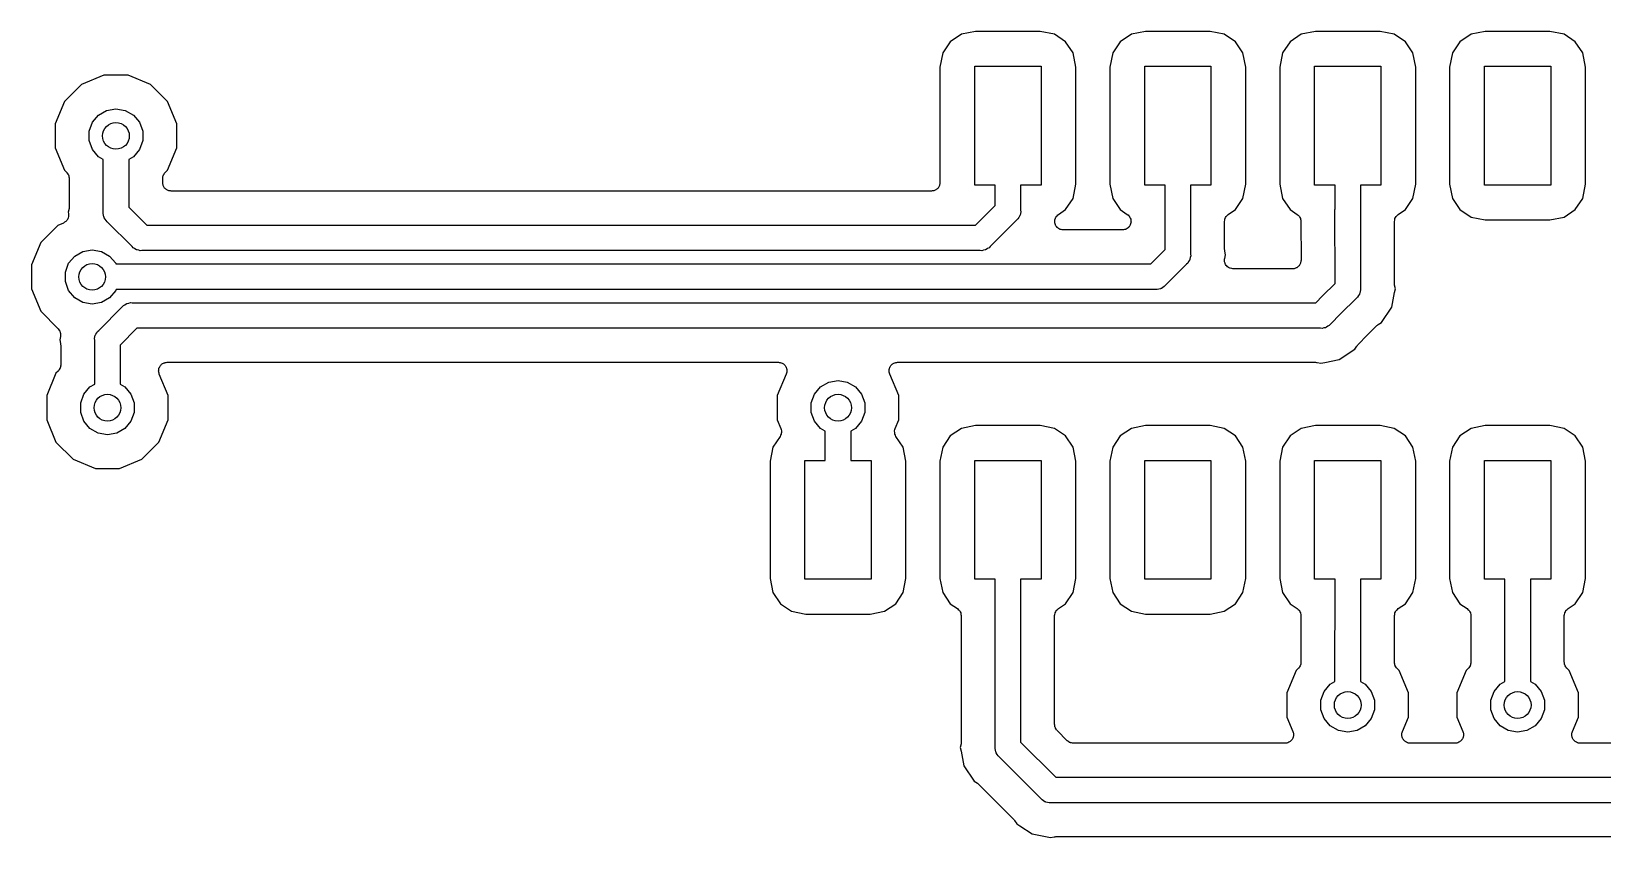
# Model space of a CAD drawing. Extents: x 40 to 163, y -163 to -37.
# Drawn here: x 92.08 to 115.57, y -100.41 to -88.35 of the extents above; entities that cross this region are included whole.
import ezdxf

# ---------------------------------------------------------------- set-up
doc = ezdxf.new("R2010")
doc.units = 0
doc.header["$MEASUREMENT"] = 0
doc.layers.add('BLACK', color=7, linetype='CONTINUOUS')

msp = doc.modelspace()

# ---------------------------------------------------------------- linework, layer by layer
at = {"layer": 'BLACK', "linetype": 'CONTINUOUS'}
for p, q in [((105.818, -88.5084), (105.706, -88.6764)), ((105.986, -88.3961), (105.818, -88.5084)), ((106.197, -88.3542), (105.986, -88.3961)), ((107.163, -88.3542), (106.197, -88.3542)), ((107.374, -88.3961), (107.163, -88.3542)), ((107.542, -88.5084), (107.374, -88.3961)), ((107.654, -88.6764), (107.542, -88.5084)), ((108.358, -88.5084), (108.246, -88.6764)), ((108.526, -88.3961), (108.358, -88.5084)), ((108.737, -88.3542), (108.526, -88.3961)), ((109.703, -88.3542), (108.737, -88.3542)), ((109.914, -88.3961), (109.703, -88.3542)), ((110.082, -88.5084), (109.914, -88.3961)), ((110.194, -88.6764), (110.082, -88.5084)), ((110.898, -88.5084), (110.786, -88.6764)), ((111.066, -88.3961), (110.898, -88.5084)), ((111.277, -88.3542), (111.066, -88.3961)), ((112.243, -88.3542), (111.277, -88.3542)), ((112.454, -88.3961), (112.243, -88.3542)), ((112.622, -88.5084), (112.454, -88.3961)), ((112.734, -88.6764), (112.622, -88.5084)), ((113.438, -88.5084), (113.326, -88.6764)), ((113.606, -88.3961), (113.438, -88.5084)), ((113.817, -88.3542), (113.606, -88.3961)), ((114.783, -88.3542), (113.817, -88.3542)), ((114.994, -88.3961), (114.783, -88.3542)), ((115.162, -88.5084), (114.994, -88.3961)), ((115.274, -88.6764), (115.162, -88.5084)), ((105.706, -88.6764), (105.664, -88.8871)), ((107.696, -88.8871), (107.654, -88.6764)), ((108.246, -88.6764), (108.204, -88.8871)), ((110.236, -88.8871), (110.194, -88.6764)), ((110.786, -88.6764), (110.744, -88.8871)), ((112.776, -88.8871), (112.734, -88.6764)), ((113.326, -88.6764), (113.284, -88.8871)), ((115.316, -88.8871), (115.274, -88.6764)), ((93.1644, -89.008), (92.8307, -89.1462)), ((93.5256, -89.008), (93.1644, -89.008)), ((93.8593, -89.1462), (93.5256, -89.008)), ((105.664, -88.8871), (105.664, -90.6145)), ((106.185, -90.6526), (106.185, -88.8746)), ((106.185, -88.8746), (107.175, -88.8746)), ((107.175, -88.8746), (107.175, -90.6526)), ((107.696, -90.6401), (107.696, -88.8871)), ((108.204, -88.8871), (108.204, -90.6401)), ((108.725, -90.6526), (108.725, -88.8746)), ((108.725, -88.8746), (109.715, -88.8746)), ((109.715, -88.8746), (109.715, -90.6526)), ((110.236, -90.6401), (110.236, -88.8871)), ((110.744, -88.8871), (110.744, -90.6401)), ((111.265, -90.6526), (111.265, -88.8746)), ((111.265, -88.8746), (112.255, -88.8746)), ((112.255, -88.8746), (112.255, -90.6526)), ((112.776, -90.6401), (112.776, -88.8871)), ((113.284, -88.8871), (113.284, -90.6401)), ((113.805, -90.6526), (113.805, -88.8746)), ((113.805, -88.8746), (114.795, -88.8746)), ((114.795, -88.8746), (114.795, -90.6526)), ((115.316, -90.6401), (115.316, -88.8871)), ((92.8307, -89.1462), (92.5752, -89.4017)), ((94.1148, -89.4017), (93.8593, -89.1462)), ((92.5752, -89.4017), (92.437, -89.7354)), ((94.253, -89.7354), (94.1148, -89.4017)), ((92.945, -89.8455), (92.9932, -89.7129)), ((92.9932, -89.7129), (93.0839, -89.6049)), ((93.0839, -89.6049), (93.2061, -89.5343)), ((93.2061, -89.5343), (93.345, -89.5098)), ((93.345, -89.5098), (93.4839, -89.5343)), ((93.4839, -89.5343), (93.6061, -89.6049)), ((93.6061, -89.6049), (93.6968, -89.7129)), ((93.6968, -89.7129), (93.745, -89.8455)), ((92.437, -89.7354), (92.437, -90.0966)), ((92.945, -89.9865), (92.945, -89.8455)), ((93.745, -89.8455), (93.745, -89.9865)), ((94.253, -90.0966), (94.253, -89.7354)), ((92.437, -90.0966), (92.5752, -90.4303)), ((92.9932, -90.1191), (92.945, -89.9865)), ((93.0839, -90.2271), (92.9932, -90.1191)), ((93.6968, -90.1191), (93.6061, -90.2271)), ((93.745, -89.9865), (93.6968, -90.1191)), ((94.1148, -90.4303), (94.253, -90.0966)), ((92.5752, -90.4303), (92.6093, -90.4644)), ((93.1545, -90.2679), (93.0839, -90.2271)), ((93.1545, -91.0507), (93.1545, -90.2679)), ((93.6061, -90.2271), (93.5355, -90.2679)), ((93.5355, -90.2679), (93.5355, -90.9801)), ((94.0807, -90.4644), (94.1148, -90.4303)), ((92.6093, -90.4644), (92.6125, -90.469)), ((92.6125, -90.469), (92.6168, -90.4726)), ((92.6168, -90.4726), (92.6251, -90.4869)), ((92.6251, -90.4869), (92.6346, -90.5005)), ((92.6346, -90.5005), (92.636, -90.5059)), ((92.636, -90.5059), (92.6388, -90.5108)), ((92.6388, -90.5108), (92.6417, -90.5271)), ((92.6417, -90.5271), (92.646, -90.5431)), ((92.646, -90.5431), (92.6455, -90.5487)), ((92.6455, -90.5487), (92.6465, -90.5542)), ((92.6465, -90.5542), (92.6465, -90.9777)), ((94.0435, -90.5542), (94.0445, -90.5487)), ((94.0435, -90.6145), (94.0435, -90.5542)), ((94.0454, -90.6254), (94.0435, -90.6145)), ((94.044, -90.5431), (94.0483, -90.5271)), ((94.0445, -90.5487), (94.044, -90.5431)), ((94.0454, -90.6366), (94.0454, -90.6254)), ((94.0492, -90.647), (94.0454, -90.6366)), ((94.0483, -90.5271), (94.0512, -90.5108)), ((94.0512, -90.6579), (94.0492, -90.647)), ((94.0512, -90.5108), (94.054, -90.5059)), ((94.0567, -90.6676), (94.0512, -90.6579)), ((94.054, -90.5059), (94.0554, -90.5005)), ((94.0554, -90.5005), (94.0649, -90.4869)), ((94.0649, -90.4869), (94.0732, -90.4726)), ((94.0732, -90.4726), (94.0775, -90.469)), ((94.0775, -90.469), (94.0807, -90.4644)), ((105.657, -90.6579), (105.651, -90.6676)), ((105.659, -90.647), (105.657, -90.6579)), ((105.662, -90.6366), (105.659, -90.647)), ((105.664, -90.6145), (105.662, -90.6254)), ((105.662, -90.6254), (105.662, -90.6366)), ((106.49, -90.6526), (106.185, -90.6526)), ((106.49, -90.9547), (106.49, -90.6526)), ((107.175, -90.6526), (106.87, -90.6526)), ((106.87, -90.6526), (106.87, -91.0253)), ((107.654, -90.8508), (107.696, -90.6401)), ((108.204, -90.6401), (108.246, -90.8508)), ((109.03, -90.6526), (108.725, -90.6526)), ((109.03, -91.0169), (109.03, -90.6526)), ((109.715, -90.6526), (109.41, -90.6526)), ((109.41, -90.6526), (109.41, -91.6857)), ((110.194, -90.8508), (110.236, -90.6401)), ((110.744, -90.6401), (110.786, -90.8508)), ((111.57, -90.6526), (111.265, -90.6526)), ((111.57, -91.0169), (111.57, -90.6526)), ((112.255, -90.6526), (111.95, -90.6526)), ((111.95, -90.6526), (111.95, -92.1937)), ((112.734, -90.8508), (112.776, -90.6401)), ((113.284, -90.6401), (113.326, -90.8508)), ((114.795, -90.6526), (113.805, -90.6526)), ((115.274, -90.8508), (115.316, -90.6401)), ((94.0605, -90.678), (94.0567, -90.6676)), ((94.0677, -90.6865), (94.0605, -90.678)), ((94.0732, -90.6961), (94.0677, -90.6865)), ((94.0817, -90.7033), (94.0732, -90.6961)), ((94.0889, -90.7118), (94.0817, -90.7033)), ((94.0985, -90.7173), (94.0889, -90.7118)), ((94.107, -90.7245), (94.0985, -90.7173)), ((94.1174, -90.7283), (94.107, -90.7245)), ((94.1271, -90.7338), (94.1174, -90.7283)), ((94.138, -90.7358), (94.1271, -90.7338)), ((94.1484, -90.7396), (94.138, -90.7358)), ((94.1596, -90.7396), (94.1484, -90.7396)), ((94.1705, -90.7415), (94.1596, -90.7396)), ((105.537, -90.7415), (94.1705, -90.7415)), ((105.548, -90.7396), (105.537, -90.7415)), ((105.559, -90.7396), (105.548, -90.7396)), ((105.57, -90.7358), (105.559, -90.7396)), ((105.581, -90.7338), (105.57, -90.7358)), ((105.59, -90.7283), (105.581, -90.7338)), ((105.601, -90.7245), (105.59, -90.7283)), ((105.609, -90.7173), (105.601, -90.7245)), ((105.619, -90.7118), (105.609, -90.7173)), ((105.626, -90.7033), (105.619, -90.7118)), ((105.635, -90.6961), (105.626, -90.7033)), ((105.64, -90.6865), (105.635, -90.6961)), ((105.647, -90.678), (105.64, -90.6865)), ((105.651, -90.6676), (105.647, -90.678)), ((107.542, -91.0188), (107.654, -90.8508)), ((108.246, -90.8508), (108.358, -91.0188)), ((110.082, -91.0188), (110.194, -90.8508)), ((110.786, -90.8508), (110.898, -91.0188)), ((112.622, -91.0188), (112.734, -90.8508)), ((113.326, -90.8508), (113.438, -91.0188)), ((115.162, -91.0188), (115.274, -90.8508)), ((92.6374, -91.1211), (92.6307, -91.1406)), ((92.6441, -91.0025), (92.6328, -91.059)), ((92.6328, -91.059), (92.6364, -91.077)), ((92.6364, -91.077), (92.6368, -91.0976)), ((92.6368, -91.0976), (92.6377, -91.1183)), ((92.6377, -91.1183), (92.6373, -91.1197)), ((92.6373, -91.1197), (92.6374, -91.1211)), ((92.6443, -90.99), (92.6441, -91.0025)), ((92.6465, -90.9777), (92.6443, -90.99)), ((93.1523, -91.0759), (93.1545, -91.0507)), ((93.1588, -91.1003), (93.1523, -91.0759)), ((93.1632, -91.1252), (93.1588, -91.1003)), ((93.1675, -91.1325), (93.1632, -91.1252)), ((93.1697, -91.1407), (93.1675, -91.1325)), ((93.5355, -90.9801), (93.8049, -91.2495)), ((106.195, -91.2495), (106.49, -90.9547)), ((106.855, -91.1154), (106.841, -91.1361)), ((106.858, -91.1071), (106.855, -91.1154)), ((106.862, -91.0998), (106.858, -91.1071)), ((106.866, -91.0749), (106.862, -91.0998)), ((106.873, -91.0505), (106.866, -91.0749)), ((106.87, -91.0253), (106.873, -91.0505)), ((107.391, -91.1463), (107.396, -91.132)), ((107.396, -91.132), (107.4, -91.1267)), ((107.4, -91.1267), (107.403, -91.1204)), ((107.403, -91.1204), (107.414, -91.1099)), ((107.414, -91.1099), (107.424, -91.0982)), ((107.424, -91.0982), (107.43, -91.0947)), ((107.43, -91.0947), (107.435, -91.0899)), ((107.435, -91.0899), (107.542, -91.0188)), ((108.358, -91.0188), (108.465, -91.0899)), ((108.465, -91.0899), (108.47, -91.0947)), ((108.47, -91.0947), (108.476, -91.0982)), ((108.476, -91.0982), (108.486, -91.1099)), ((108.486, -91.1099), (108.497, -91.1204)), ((108.497, -91.1204), (108.5, -91.1267)), ((108.5, -91.1267), (108.504, -91.132)), ((108.504, -91.132), (108.509, -91.1463)), ((109.03, -91.6151), (109.029, -91.0169)), ((109.029, -91.0169), (109.03, -91.0169)), ((109.935, -91.1367), (109.943, -91.1206)), ((109.943, -91.1206), (109.946, -91.1177)), ((109.946, -91.1177), (109.948, -91.114)), ((109.948, -91.114), (109.962, -91.1025)), ((109.962, -91.1025), (109.975, -91.0901)), ((109.975, -91.0901), (110.082, -91.0188)), ((110.898, -91.0188), (111.005, -91.0901)), ((111.005, -91.0901), (111.018, -91.1025)), ((111.018, -91.1025), (111.032, -91.114)), ((111.032, -91.114), (111.034, -91.1177)), ((111.034, -91.1177), (111.037, -91.1206)), ((111.037, -91.1206), (111.045, -91.1367)), ((111.57, -92.1231), (111.569, -91.0169)), ((111.569, -91.0169), (111.57, -91.0169)), ((112.475, -91.1367), (112.483, -91.1206)), ((112.483, -91.1206), (112.486, -91.1177)), ((112.486, -91.1177), (112.488, -91.114)), ((112.488, -91.114), (112.502, -91.1025)), ((112.502, -91.1025), (112.515, -91.0901)), ((112.515, -91.0901), (112.622, -91.0188)), ((113.438, -91.0188), (113.606, -91.1311)), ((113.606, -91.1311), (113.817, -91.173)), ((114.783, -91.173), (114.994, -91.1311)), ((114.994, -91.1311), (115.162, -91.0188)), ((92.4751, -91.2544), (92.2196, -91.5099)), ((92.5604, -91.2191), (92.4751, -91.2544)), ((92.5779, -91.208), (92.5604, -91.2191)), ((92.5956, -91.1972), (92.5779, -91.208)), ((92.5964, -91.1961), (92.5956, -91.1972)), ((92.5976, -91.1954), (92.5964, -91.1961)), ((92.6102, -91.1789), (92.5976, -91.1954)), ((92.6232, -91.1628), (92.6102, -91.1789)), ((92.6236, -91.1615), (92.6232, -91.1628)), ((92.6245, -91.1604), (92.6236, -91.1615)), ((92.6307, -91.1406), (92.6245, -91.1604)), ((93.1842, -91.1614), (93.1697, -91.1407)), ((93.1968, -91.1833), (93.1842, -91.1614)), ((93.2162, -91.1996), (93.1968, -91.1833)), ((93.5854, -91.5688), (93.2162, -91.1996)), ((93.8049, -91.2495), (106.195, -91.2495)), ((106.809, -91.1742), (106.414, -91.5688)), ((106.828, -91.1579), (106.809, -91.1742)), ((106.841, -91.1361), (106.828, -91.1579)), ((107.379, -91.2038), (107.381, -91.1887)), ((107.381, -91.2106), (107.379, -91.2038)), ((107.381, -91.1735), (107.383, -91.1669)), ((107.381, -91.1887), (107.381, -91.1735)), ((107.381, -91.2176), (107.381, -91.2106)), ((107.386, -91.2319), (107.381, -91.2176)), ((107.383, -91.1669), (107.384, -91.16)), ((107.384, -91.16), (107.391, -91.1463)), ((107.39, -91.2467), (107.386, -91.2319)), ((107.393, -91.2525), (107.39, -91.2467)), ((107.396, -91.259), (107.393, -91.2525)), ((107.406, -91.2707), (107.396, -91.259)), ((107.414, -91.2833), (107.406, -91.2707)), ((107.42, -91.2875), (107.414, -91.2833)), ((107.424, -91.2928), (107.42, -91.2875)), ((107.437, -91.3004), (107.424, -91.2928)), ((107.45, -91.3094), (107.437, -91.3004)), ((107.456, -91.3114), (107.45, -91.3094)), ((107.462, -91.3149), (107.456, -91.3114)), ((107.477, -91.3175), (107.462, -91.3149)), ((107.492, -91.3218), (107.477, -91.3175)), ((107.499, -91.3213), (107.492, -91.3218)), ((107.506, -91.3225), (107.499, -91.3213)), ((108.394, -91.3225), (107.506, -91.3225)), ((108.401, -91.3213), (108.394, -91.3225)), ((108.408, -91.3218), (108.401, -91.3213)), ((108.423, -91.3175), (108.408, -91.3218)), ((108.438, -91.3149), (108.423, -91.3175)), ((108.444, -91.3114), (108.438, -91.3149)), ((108.45, -91.3094), (108.444, -91.3114)), ((108.463, -91.3004), (108.45, -91.3094)), ((108.476, -91.2928), (108.463, -91.3004)), ((108.48, -91.2875), (108.476, -91.2928)), ((108.486, -91.2833), (108.48, -91.2875)), ((108.494, -91.2707), (108.486, -91.2833)), ((108.504, -91.259), (108.494, -91.2707)), ((108.507, -91.2525), (108.504, -91.259)), ((108.51, -91.2467), (108.507, -91.2525)), ((108.509, -91.1463), (108.516, -91.16)), ((108.514, -91.2319), (108.51, -91.2467)), ((108.519, -91.2176), (108.514, -91.2319)), ((108.516, -91.16), (108.517, -91.1669)), ((108.517, -91.1669), (108.519, -91.1735)), ((108.519, -91.1735), (108.519, -91.1887)), ((108.519, -91.1887), (108.521, -91.2038)), ((108.521, -91.2038), (108.519, -91.2106)), ((108.519, -91.2106), (108.519, -91.2176)), ((109.918, -91.1957), (109.922, -91.178)), ((109.918, -91.6127), (109.918, -91.1957)), ((109.922, -91.178), (109.924, -91.1601)), ((109.924, -91.1601), (109.925, -91.1564)), ((109.925, -91.1564), (109.926, -91.1522)), ((109.926, -91.1522), (109.935, -91.1367)), ((111.045, -91.1367), (111.054, -91.1522)), ((111.054, -91.1522), (111.055, -91.1564)), ((111.055, -91.1564), (111.056, -91.1601)), ((111.056, -91.1601), (111.058, -91.178)), ((111.058, -91.178), (111.061, -91.1957)), ((111.061, -91.1957), (111.062, -91.7765)), ((112.459, -91.1957), (112.462, -91.178)), ((112.459, -92.1207), (112.459, -91.1957)), ((112.462, -91.178), (112.464, -91.1601)), ((112.464, -91.1601), (112.465, -91.1564)), ((112.465, -91.1564), (112.466, -91.1522)), ((112.466, -91.1522), (112.475, -91.1367)), ((113.817, -91.173), (114.783, -91.173)), ((92.2196, -91.5099), (92.0814, -91.8436)), ((93.6017, -91.5882), (93.5854, -91.5688)), ((93.6235, -91.6008), (93.6017, -91.5882)), ((93.6442, -91.6153), (93.6235, -91.6008)), ((106.376, -91.6008), (106.355, -91.6153)), ((106.398, -91.5882), (106.376, -91.6008)), ((106.414, -91.5688), (106.398, -91.5882)), ((92.5894, -91.9537), (92.6376, -91.8211)), ((92.6376, -91.8211), (92.7283, -91.7131)), ((92.7283, -91.7131), (92.8505, -91.6425)), ((92.8505, -91.6425), (92.9894, -91.618)), ((92.9894, -91.618), (93.1283, -91.6425)), ((93.1283, -91.6425), (93.2505, -91.7131)), ((93.2505, -91.7131), (93.3412, -91.8211)), ((93.3412, -91.8211), (93.3446, -91.8305)), ((93.3446, -91.8305), (108.814, -91.8305)), ((93.6525, -91.6175), (93.6442, -91.6153)), ((93.6598, -91.6218), (93.6525, -91.6175)), ((93.6847, -91.6262), (93.6598, -91.6218)), ((93.7091, -91.6327), (93.6847, -91.6262)), ((93.7343, -91.6305), (93.7091, -91.6327)), ((106.265, -91.6305), (93.7343, -91.6305)), ((106.29, -91.6327), (106.265, -91.6305)), ((106.315, -91.6262), (106.29, -91.6327)), ((106.34, -91.6218), (106.315, -91.6262)), ((106.347, -91.6175), (106.34, -91.6218)), ((106.355, -91.6153), (106.347, -91.6175)), ((108.814, -91.8305), (109.03, -91.6151)), ((109.349, -91.8346), (109.034, -92.1498)), ((109.368, -91.8183), (109.349, -91.8346)), ((109.381, -91.7965), (109.368, -91.8183)), ((109.395, -91.7758), (109.381, -91.7965)), ((109.398, -91.7675), (109.395, -91.7758)), ((109.402, -91.7602), (109.398, -91.7675)), ((109.406, -91.7353), (109.402, -91.7602)), ((109.413, -91.7109), (109.406, -91.7353)), ((109.41, -91.6857), (109.413, -91.7109)), ((109.921, -91.625), (109.918, -91.6127)), ((109.918, -91.7753), (109.92, -91.7657)), ((109.92, -91.7838), (109.918, -91.7753)), ((109.918, -91.7753), (109.918, -91.7753)), ((109.92, -91.7545), (109.921, -91.7531)), ((109.92, -91.7657), (109.92, -91.7545)), ((109.92, -91.7958), (109.92, -91.7838)), ((109.92, -91.7972), (109.92, -91.7958)), ((109.92, -91.7986), (109.92, -91.7972)), ((109.925, -91.8114), (109.92, -91.7986)), ((109.921, -91.6375), (109.921, -91.625)), ((109.932, -91.694), (109.921, -91.6375)), ((109.921, -91.7505), (109.932, -91.694)), ((109.921, -91.7518), (109.921, -91.7505)), ((109.921, -91.7505), (109.921, -91.7505)), ((109.921, -91.7505), (109.921, -91.7505)), ((109.921, -91.7531), (109.921, -91.7518)), ((109.926, -91.8187), (109.925, -91.8114)), ((109.929, -91.8244), (109.926, -91.8187)), ((109.934, -91.8376), (109.929, -91.8244)), ((109.935, -91.8387), (109.934, -91.8376)), ((109.935, -91.84), (109.935, -91.8387)), ((109.945, -91.8521), (109.935, -91.84)), ((111.044, -91.84), (111.037, -91.8485)), ((111.048, -91.8296), (111.044, -91.84)), ((111.054, -91.82), (111.048, -91.8296)), ((111.056, -91.809), (111.054, -91.82)), ((111.06, -91.7986), (111.056, -91.809)), ((111.062, -91.7765), (111.06, -91.7875)), ((111.06, -91.7875), (111.06, -91.7986)), ((92.0814, -91.8436), (92.0814, -92.2048)), ((92.5894, -92.0947), (92.5894, -91.9537)), ((109.948, -91.8569), (109.945, -91.8521)), ((109.952, -91.8601), (109.948, -91.8569)), ((109.962, -91.872), (109.952, -91.8601)), ((109.963, -91.8727), (109.962, -91.872)), ((109.964, -91.8738), (109.963, -91.8727)), ((109.979, -91.8825), (109.964, -91.8738)), ((109.982, -91.8853), (109.979, -91.8825)), ((109.986, -91.8866), (109.982, -91.8853)), ((109.999, -91.8949), (109.986, -91.8866)), ((110.001, -91.8952), (109.999, -91.8949)), ((110.002, -91.8959), (110.001, -91.8952)), ((110.02, -91.899), (110.002, -91.8959)), ((110.023, -91.9004), (110.02, -91.899)), ((110.027, -91.9004), (110.023, -91.9004)), ((110.042, -91.9035), (110.027, -91.9004)), ((110.044, -91.9033), (110.042, -91.9035)), ((110.045, -91.9035), (110.044, -91.9033)), ((110.935, -91.9035), (110.045, -91.9035)), ((110.945, -91.9016), (110.935, -91.9035)), ((110.957, -91.9016), (110.945, -91.9016)), ((110.967, -91.8978), (110.957, -91.9016)), ((110.978, -91.8959), (110.967, -91.8978)), ((110.988, -91.8903), (110.978, -91.8959)), ((110.998, -91.8865), (110.988, -91.8903)), ((111.007, -91.8794), (110.998, -91.8865)), ((111.016, -91.8738), (111.007, -91.8794)), ((111.023, -91.8653), (111.016, -91.8738)), ((111.032, -91.8582), (111.023, -91.8653)), ((111.037, -91.8485), (111.032, -91.8582)), ((92.0814, -92.2048), (92.2196, -92.5385)), ((92.6376, -92.2273), (92.5894, -92.0947)), ((92.7283, -92.3353), (92.6376, -92.2273)), ((93.3412, -92.2273), (93.2505, -92.3353)), ((93.3469, -92.2115), (93.3412, -92.2273)), ((108.885, -92.2115), (93.3469, -92.2115)), ((108.91, -92.2137), (108.885, -92.2115)), ((108.934, -92.2072), (108.91, -92.2137)), ((108.959, -92.2028), (108.934, -92.2072)), ((108.967, -92.1985), (108.959, -92.2028)), ((108.975, -92.1963), (108.967, -92.1985)), ((108.995, -92.1818), (108.975, -92.1963)), ((109.017, -92.1692), (108.995, -92.1818)), ((109.034, -92.1498), (109.017, -92.1692)), ((111.281, -92.4115), (111.383, -92.3095)), ((111.383, -92.3095), (111.57, -92.1231)), ((111.383, -92.3095), (111.383, -92.3095)), ((111.921, -92.3045), (111.908, -92.3263)), ((111.935, -92.2838), (111.921, -92.3045)), ((111.938, -92.2755), (111.935, -92.2838)), ((111.942, -92.2682), (111.938, -92.2755)), ((111.946, -92.2433), (111.942, -92.2682)), ((111.953, -92.2189), (111.946, -92.2433)), ((111.95, -92.1937), (111.953, -92.2189)), ((112.418, -92.4745), (112.461, -92.2585)), ((112.461, -92.133), (112.459, -92.1207)), ((112.461, -92.1455), (112.461, -92.133)), ((112.472, -92.202), (112.461, -92.1455)), ((112.461, -92.2585), (112.472, -92.202)), ((112.461, -92.2585), (112.461, -92.2585)), ((92.2196, -92.5385), (92.4809, -92.7998)), ((92.8505, -92.4059), (92.7283, -92.3353)), ((92.9894, -92.4304), (92.8505, -92.4059)), ((93.1283, -92.4059), (92.9894, -92.4304)), ((93.0892, -92.8234), (93.4394, -92.4732)), ((93.2505, -92.3353), (93.1283, -92.4059)), ((93.4394, -92.4732), (93.4556, -92.4538)), ((93.4556, -92.4538), (93.4775, -92.4412)), ((93.4775, -92.4412), (93.4982, -92.4267)), ((93.4982, -92.4267), (93.5065, -92.4245)), ((93.5065, -92.4245), (93.5138, -92.4202)), ((93.5138, -92.4202), (93.5387, -92.4159)), ((93.5387, -92.4159), (93.5631, -92.4093)), ((93.5631, -92.4093), (93.5883, -92.4115)), ((93.5883, -92.4115), (111.281, -92.4115)), ((111.889, -92.3426), (111.652, -92.5789)), ((111.908, -92.3263), (111.889, -92.3426)), ((112.264, -92.7056), (112.418, -92.4745)), ((111.434, -92.7795), (111.426, -92.7838)), ((111.442, -92.7773), (111.434, -92.7795)), ((111.462, -92.7628), (111.442, -92.7773)), ((111.484, -92.7502), (111.462, -92.7628)), ((111.501, -92.7308), (111.484, -92.7502)), ((111.652, -92.5789), (111.501, -92.7308)), ((111.652, -92.5789), (111.652, -92.5789)), ((112.057, -92.8924), (112.196, -92.7534)), ((112.196, -92.7534), (112.207, -92.7462)), ((112.207, -92.7462), (112.216, -92.7376)), ((112.216, -92.7376), (112.264, -92.7056)), ((92.4809, -92.7998), (92.4912, -92.8145)), ((92.4912, -92.8145), (92.5025, -92.8285)), ((92.5025, -92.8285), (92.5038, -92.8325)), ((92.5038, -92.8325), (92.5062, -92.836)), ((92.5157, -92.9144), (92.5058, -92.964)), ((92.5058, -92.964), (92.5171, -93.0205)), ((92.5062, -92.836), (92.5109, -92.8533)), ((92.5109, -92.8533), (92.5166, -92.8703)), ((92.5161, -92.8965), (92.5157, -92.9144)), ((92.5176, -92.8786), (92.5161, -92.8965)), ((92.5166, -92.8703), (92.5166, -92.8745)), ((92.5166, -92.8745), (92.5176, -92.8786)), ((93.0253, -92.9471), (93.0318, -92.9227)), ((93.0275, -92.9723), (93.0253, -92.9471)), ((93.0275, -93.6281), (93.0275, -92.9723)), ((93.0318, -92.9227), (93.0362, -92.8978)), ((93.0362, -92.8978), (93.0405, -92.8905)), ((93.0405, -92.8905), (93.0427, -92.8822)), ((93.0427, -92.8822), (93.0572, -92.8615)), ((93.0572, -92.8615), (93.0698, -92.8397)), ((93.0698, -92.8397), (93.0892, -92.8234)), ((93.6589, -92.7925), (93.4085, -93.0429)), ((111.352, -92.7925), (93.6589, -92.7925)), ((111.377, -92.7947), (111.352, -92.7925)), ((111.401, -92.7882), (111.377, -92.7947)), ((111.426, -92.7838), (111.401, -92.7882)), ((111.911, -93.0384), (112.057, -92.8924)), ((112.057, -92.8924), (112.057, -92.8924)), ((92.5171, -93.0205), (92.5173, -93.033)), ((92.5173, -93.033), (92.5195, -93.0453)), ((92.5195, -93.0453), (92.5195, -93.3418)), ((93.4085, -93.0429), (93.4085, -93.6281)), ((111.633, -93.26), (111.864, -93.1056)), ((111.864, -93.1056), (111.896, -93.0577)), ((111.896, -93.0577), (111.904, -93.0487)), ((111.904, -93.0487), (111.911, -93.0384)), ((92.4482, -93.4657), (92.31, -93.7994)), ((92.4823, -93.4316), (92.4482, -93.4657)), ((92.4855, -93.427), (92.4823, -93.4316)), ((92.4898, -93.4234), (92.4855, -93.427)), ((92.4981, -93.4091), (92.4898, -93.4234)), ((92.5076, -93.3955), (92.4981, -93.4091)), ((92.509, -93.3901), (92.5076, -93.3955)), ((92.5118, -93.3852), (92.509, -93.3901)), ((92.5147, -93.3689), (92.5118, -93.3852)), ((92.519, -93.3529), (92.5147, -93.3689)), ((92.5195, -93.3418), (92.5185, -93.3473)), ((92.5185, -93.3473), (92.519, -93.3529)), ((93.9826, -93.4331), (93.9844, -93.4193)), ((93.9844, -93.4412), (93.9826, -93.4331)), ((93.9844, -93.4055), (93.9872, -93.3976)), ((93.9844, -93.4193), (93.9844, -93.4055)), ((93.9844, -93.4496), (93.9844, -93.4412)), ((93.9891, -93.4626), (93.9844, -93.4496)), ((93.9872, -93.3976), (93.9883, -93.3893)), ((93.9883, -93.3893), (93.9947, -93.377)), ((93.9921, -93.4761), (93.9891, -93.4626)), ((94.126, -93.7994), (93.9921, -93.4761)), ((93.9947, -93.377), (93.9994, -93.364)), ((93.9994, -93.364), (94.0048, -93.3576)), ((94.0048, -93.3576), (94.0087, -93.3502)), ((94.0087, -93.3502), (94.0189, -93.3408)), ((94.0189, -93.3408), (94.0278, -93.3302)), ((94.0278, -93.3302), (94.035, -93.3261)), ((94.035, -93.3261), (94.0412, -93.3204)), ((94.0412, -93.3204), (94.054, -93.3151)), ((94.054, -93.3151), (94.066, -93.3082)), ((94.066, -93.3082), (94.0742, -93.3067)), ((94.0742, -93.3067), (94.0819, -93.3035)), ((94.0819, -93.3035), (94.0958, -93.3029)), ((94.0958, -93.3029), (94.1094, -93.3005)), ((94.1094, -93.3005), (103.249, -93.3005)), ((103.366, -93.4761), (103.232, -93.7994)), ((103.249, -93.3005), (103.262, -93.3029)), ((103.262, -93.3029), (103.276, -93.3035)), ((103.276, -93.3035), (103.284, -93.3067)), ((103.284, -93.3067), (103.292, -93.3082)), ((103.292, -93.3082), (103.304, -93.3151)), ((103.304, -93.3151), (103.317, -93.3204)), ((103.317, -93.3204), (103.323, -93.3261)), ((103.323, -93.3261), (103.33, -93.3302)), ((103.33, -93.3302), (103.339, -93.3408)), ((103.339, -93.3408), (103.349, -93.3502)), ((103.349, -93.3502), (103.353, -93.3576)), ((103.353, -93.3576), (103.359, -93.364)), ((103.359, -93.364), (103.363, -93.377)), ((103.363, -93.377), (103.37, -93.3893)), ((103.369, -93.4626), (103.366, -93.4761)), ((103.374, -93.4496), (103.369, -93.4626)), ((103.37, -93.3893), (103.371, -93.3976)), ((103.371, -93.3976), (103.374, -93.4055)), ((103.374, -93.4055), (103.374, -93.4193)), ((103.374, -93.4193), (103.375, -93.4331)), ((103.375, -93.4331), (103.374, -93.4412)), ((103.374, -93.4412), (103.374, -93.4496)), ((104.905, -93.4331), (104.906, -93.4193)), ((104.906, -93.4412), (104.905, -93.4331)), ((104.906, -93.4055), (104.909, -93.3976)), ((104.906, -93.4193), (104.906, -93.4055)), ((104.906, -93.4496), (104.906, -93.4412)), ((104.911, -93.4626), (104.906, -93.4496)), ((104.909, -93.3976), (104.91, -93.3893)), ((104.91, -93.3893), (104.917, -93.377)), ((104.914, -93.4761), (104.911, -93.4626)), ((105.048, -93.7994), (104.914, -93.4761)), ((104.917, -93.377), (104.921, -93.364)), ((104.921, -93.364), (104.927, -93.3576)), ((104.927, -93.3576), (104.931, -93.3502)), ((104.931, -93.3502), (104.941, -93.3408)), ((104.941, -93.3408), (104.95, -93.3302)), ((104.95, -93.3302), (104.957, -93.3261)), ((104.957, -93.3261), (104.963, -93.3204)), ((104.963, -93.3204), (104.976, -93.3151)), ((104.976, -93.3151), (104.988, -93.3082)), ((104.988, -93.3082), (104.996, -93.3067)), ((104.996, -93.3067), (105.004, -93.3035)), ((105.004, -93.3035), (105.018, -93.3029)), ((105.018, -93.3029), (105.031, -93.3005)), ((105.031, -93.3005), (111.279, -93.3005)), ((111.279, -93.3005), (111.291, -93.3027)), ((111.291, -93.3027), (111.303, -93.303)), ((111.303, -93.303), (111.36, -93.3142)), ((111.36, -93.3142), (111.417, -93.303)), ((111.417, -93.303), (111.633, -93.26)), ((111.417, -93.303), (111.417, -93.303)), ((92.8662, -93.7769), (92.9569, -93.6689)), ((92.9569, -93.6689), (93.0275, -93.6281)), ((93.4085, -93.6281), (93.4791, -93.6689)), ((93.4791, -93.6689), (93.5698, -93.7769)), ((103.788, -93.7769), (103.879, -93.6689)), ((103.879, -93.6689), (104.001, -93.5983)), ((104.001, -93.5983), (104.14, -93.5738)), ((104.14, -93.5738), (104.279, -93.5983)), ((104.279, -93.5983), (104.401, -93.6689)), ((104.401, -93.6689), (104.492, -93.7769)), ((92.31, -93.7994), (92.31, -94.1606)), ((92.818, -93.9095), (92.8662, -93.7769)), ((92.818, -94.0505), (92.818, -93.9095)), ((93.5698, -93.7769), (93.618, -93.9095)), ((93.618, -93.9095), (93.618, -94.0505)), ((94.126, -94.1606), (94.126, -93.7994)), ((103.232, -93.7994), (103.232, -94.1606)), ((103.74, -93.9095), (103.788, -93.7769)), ((103.74, -94.0505), (103.74, -93.9095)), ((104.492, -93.7769), (104.54, -93.9095)), ((104.54, -93.9095), (104.54, -94.0505)), ((105.048, -94.1606), (105.048, -93.7994)), ((92.31, -94.1606), (92.4482, -94.4943)), ((92.8662, -94.1831), (92.818, -94.0505)), ((92.9569, -94.2911), (92.8662, -94.1831)), ((93.5698, -94.1831), (93.4791, -94.2911)), ((93.618, -94.0505), (93.5698, -94.1831)), ((93.9878, -94.4943), (94.126, -94.1606)), ((103.232, -94.1606), (103.285, -94.2893)), ((103.788, -94.1831), (103.74, -94.0505)), ((103.879, -94.2911), (103.788, -94.1831)), ((104.492, -94.1831), (104.401, -94.2911)), ((104.54, -94.0505), (104.492, -94.1831)), ((104.995, -94.2893), (105.048, -94.1606)), ((93.0791, -94.3617), (92.9569, -94.2911)), ((93.218, -94.3862), (93.0791, -94.3617)), ((93.3569, -94.3617), (93.218, -94.3862)), ((93.4791, -94.2911), (93.3569, -94.3617)), ((103.274, -94.4085), (103.166, -94.5692)), ((103.281, -94.392), (103.274, -94.4085)), ((103.289, -94.3761), (103.281, -94.392)), ((103.285, -94.2893), (103.289, -94.3068)), ((103.289, -94.3068), (103.294, -94.3241)), ((103.29, -94.3719), (103.289, -94.3761)), ((103.291, -94.3681), (103.29, -94.3719)), ((103.293, -94.3502), (103.291, -94.3681)), ((103.295, -94.3324), (103.293, -94.3502)), ((103.294, -94.3241), (103.294, -94.3283)), ((103.294, -94.3283), (103.295, -94.3324)), ((103.95, -94.3319), (103.879, -94.2911)), ((103.95, -94.4713), (103.95, -94.3319)), ((104.401, -94.2911), (104.331, -94.3319)), ((104.331, -94.3319), (104.331, -94.7674)), ((104.985, -94.3324), (104.986, -94.3283)), ((104.987, -94.3502), (104.985, -94.3324)), ((104.986, -94.3241), (104.991, -94.3068)), ((104.986, -94.3283), (104.986, -94.3241)), ((104.989, -94.3681), (104.987, -94.3502)), ((104.99, -94.3719), (104.989, -94.3681)), ((104.991, -94.3761), (104.99, -94.3719)), ((104.991, -94.3068), (104.995, -94.2893)), ((104.999, -94.392), (104.991, -94.3761)), ((105.006, -94.4085), (104.999, -94.392)), ((105.114, -94.5692), (105.006, -94.4085)), ((105.818, -94.4012), (105.706, -94.5692)), ((105.986, -94.2889), (105.818, -94.4012)), ((106.197, -94.247), (105.986, -94.2889)), ((107.163, -94.247), (106.197, -94.247)), ((107.374, -94.2889), (107.163, -94.247)), ((107.542, -94.4012), (107.374, -94.2889)), ((107.654, -94.5692), (107.542, -94.4012)), ((108.358, -94.4012), (108.246, -94.5692)), ((108.526, -94.2889), (108.358, -94.4012)), ((108.737, -94.247), (108.526, -94.2889)), ((109.703, -94.247), (108.737, -94.247)), ((109.914, -94.2889), (109.703, -94.247)), ((110.082, -94.4012), (109.914, -94.2889)), ((110.194, -94.5692), (110.082, -94.4012)), ((110.898, -94.4012), (110.786, -94.5692)), ((111.066, -94.2889), (110.898, -94.4012)), ((111.277, -94.247), (111.066, -94.2889)), ((112.243, -94.247), (111.277, -94.247)), ((112.454, -94.2889), (112.243, -94.247)), ((112.622, -94.4012), (112.454, -94.2889)), ((112.734, -94.5692), (112.622, -94.4012)), ((113.438, -94.4012), (113.326, -94.5692)), ((113.606, -94.2889), (113.438, -94.4012)), ((113.817, -94.247), (113.606, -94.2889)), ((114.783, -94.247), (113.817, -94.247)), ((114.994, -94.2889), (114.783, -94.247)), ((115.162, -94.4012), (114.994, -94.2889)), ((115.274, -94.5692), (115.162, -94.4012)), ((92.4482, -94.4943), (92.7037, -94.7498)), ((93.7323, -94.7498), (93.9878, -94.4943)), ((103.166, -94.5692), (103.124, -94.7799)), ((103.95, -94.7674), (103.95, -94.4713)), ((103.95, -94.4713), (103.95, -94.4713)), ((105.156, -94.7799), (105.114, -94.5692)), ((105.706, -94.5692), (105.664, -94.7799)), ((107.696, -94.7799), (107.654, -94.5692)), ((108.246, -94.5692), (108.204, -94.7799)), ((110.236, -94.7799), (110.194, -94.5692)), ((110.786, -94.5692), (110.744, -94.7799)), ((112.776, -94.7799), (112.734, -94.5692)), ((113.326, -94.5692), (113.284, -94.7799)), ((115.316, -94.7799), (115.274, -94.5692)), ((92.7037, -94.7498), (93.0374, -94.888)), ((93.0374, -94.888), (93.3986, -94.888)), ((93.3986, -94.888), (93.7323, -94.7498)), ((103.124, -94.7799), (103.124, -96.5329)), ((103.645, -96.5454), (103.645, -94.7674)), ((103.645, -94.7674), (103.95, -94.7674)), ((104.331, -94.7674), (104.635, -94.7674)), ((104.635, -94.7674), (104.635, -96.5454)), ((105.156, -96.5329), (105.156, -94.7799)), ((105.664, -94.7799), (105.664, -96.5329)), ((106.185, -96.5454), (106.185, -94.7674)), ((106.185, -94.7674), (107.175, -94.7674)), ((107.175, -94.7674), (107.175, -96.5454)), ((107.696, -96.5329), (107.696, -94.7799)), ((108.204, -94.7799), (108.204, -96.5329)), ((108.725, -96.5454), (108.725, -94.7674)), ((108.725, -94.7674), (109.715, -94.7674)), ((109.715, -94.7674), (109.715, -96.5454)), ((110.236, -96.5329), (110.236, -94.7799)), ((110.744, -94.7799), (110.744, -96.5329)), ((111.265, -96.5454), (111.265, -94.7674)), ((111.265, -94.7674), (112.255, -94.7674)), ((112.255, -94.7674), (112.255, -96.5454)), ((112.776, -96.5329), (112.776, -94.7799)), ((113.284, -94.7799), (113.284, -96.5329)), ((113.805, -96.5454), (113.805, -94.7674)), ((113.805, -94.7674), (114.795, -94.7674)), ((114.795, -94.7674), (114.795, -96.5454)), ((115.316, -96.5329), (115.316, -94.7799)), ((103.124, -96.5329), (103.166, -96.7436)), ((105.114, -96.7436), (105.156, -96.5329)), ((105.664, -96.5329), (105.706, -96.7436)), ((107.654, -96.7436), (107.696, -96.5329)), ((108.204, -96.5329), (108.246, -96.7436)), ((110.194, -96.7436), (110.236, -96.5329)), ((110.744, -96.5329), (110.786, -96.7436)), ((112.734, -96.7436), (112.776, -96.5329)), ((113.284, -96.5329), (113.326, -96.7436)), ((115.274, -96.7436), (115.316, -96.5329)), ((103.166, -96.7436), (103.278, -96.9116)), ((104.635, -96.5454), (103.645, -96.5454)), ((105.002, -96.9116), (105.114, -96.7436)), ((105.706, -96.7436), (105.818, -96.9116)), ((106.489, -96.5454), (106.185, -96.5454)), ((106.489, -97.1717), (106.489, -96.5454)), ((107.175, -96.5454), (106.87, -96.5454)), ((106.87, -96.5454), (106.87, -98.9811)), ((107.542, -96.9116), (107.654, -96.7436)), ((108.246, -96.7436), (108.358, -96.9116)), ((109.715, -96.5454), (108.725, -96.5454)), ((110.082, -96.9116), (110.194, -96.7436)), ((110.786, -96.7436), (110.898, -96.9116)), ((111.57, -96.5454), (111.265, -96.5454)), ((111.569, -98.0731), (111.57, -96.5454)), ((112.255, -96.5454), (111.95, -96.5454)), ((111.95, -96.5454), (111.95, -98.0731)), ((112.622, -96.9116), (112.734, -96.7436)), ((113.326, -96.7436), (113.438, -96.9116)), ((114.11, -96.5454), (113.805, -96.5454)), ((114.109, -98.0731), (114.11, -96.5454)), ((114.795, -96.5454), (114.49, -96.5454)), ((114.49, -96.5454), (114.49, -98.0731)), ((115.162, -96.9116), (115.274, -96.7436)), ((103.278, -96.9116), (103.446, -97.0239)), ((104.834, -97.0239), (105.002, -96.9116)), ((105.818, -96.9116), (105.925, -96.9829)), ((105.925, -96.9829), (105.938, -96.9953)), ((105.938, -96.9953), (105.952, -97.0068)), ((105.952, -97.0068), (105.954, -97.0105)), ((107.406, -97.0105), (107.408, -97.0068)), ((107.408, -97.0068), (107.422, -96.9953)), ((107.422, -96.9953), (107.435, -96.9829)), ((107.435, -96.9829), (107.542, -96.9116)), ((108.358, -96.9116), (108.526, -97.0239)), ((109.914, -97.0239), (110.082, -96.9116)), ((110.898, -96.9116), (111.005, -96.9829)), ((111.005, -96.9829), (111.018, -96.9953)), ((111.018, -96.9953), (111.032, -97.0068)), ((111.032, -97.0068), (111.034, -97.0105)), ((112.486, -97.0105), (112.488, -97.0068)), ((112.488, -97.0068), (112.502, -96.9953)), ((112.502, -96.9953), (112.515, -96.9829)), ((112.515, -96.9829), (112.622, -96.9116)), ((113.438, -96.9116), (113.545, -96.9829)), ((113.545, -96.9829), (113.558, -96.9953)), ((113.558, -96.9953), (113.572, -97.0068)), ((113.572, -97.0068), (113.574, -97.0105)), ((115.026, -97.0105), (115.028, -97.0068)), ((115.028, -97.0068), (115.042, -96.9953)), ((115.042, -96.9953), (115.055, -96.9829)), ((115.055, -96.9829), (115.162, -96.9116)), ((103.446, -97.0239), (103.657, -97.0658)), ((103.657, -97.0658), (104.623, -97.0658)), ((104.623, -97.0658), (104.834, -97.0239)), ((105.954, -97.0105), (105.957, -97.0134)), ((105.957, -97.0134), (105.965, -97.0295)), ((105.965, -97.0295), (105.974, -97.045)), ((105.974, -97.045), (105.975, -97.0492)), ((105.975, -97.0492), (105.976, -97.0529)), ((105.976, -97.0529), (105.978, -97.0708)), ((105.978, -97.0708), (105.981, -97.0885)), ((105.981, -97.0885), (105.981, -97.2363)), ((105.981, -97.2363), (105.982, -97.2363)), ((105.982, -97.2363), (105.981, -98.9787)), ((106.489, -99.0517), (106.49, -97.1717)), ((106.49, -97.1717), (106.489, -97.1717)), ((107.378, -97.0885), (107.382, -97.0708)), ((107.378, -98.7181), (107.378, -97.0885)), ((107.382, -97.0708), (107.384, -97.0529)), ((107.384, -97.0529), (107.385, -97.0492)), ((107.385, -97.0492), (107.386, -97.045)), ((107.386, -97.045), (107.395, -97.0295)), ((107.395, -97.0295), (107.403, -97.0134)), ((107.403, -97.0134), (107.406, -97.0105)), ((108.526, -97.0239), (108.737, -97.0658)), ((108.737, -97.0658), (109.703, -97.0658)), ((109.703, -97.0658), (109.914, -97.0239)), ((111.034, -97.0105), (111.037, -97.0134)), ((111.037, -97.0134), (111.045, -97.0295)), ((111.045, -97.0295), (111.054, -97.045)), ((111.054, -97.045), (111.055, -97.0492)), ((111.055, -97.0492), (111.056, -97.0529)), ((111.056, -97.0529), (111.058, -97.0708)), ((111.058, -97.0708), (111.061, -97.0885)), ((111.061, -97.0885), (111.061, -97.7868)), ((112.459, -97.0885), (112.462, -97.0708)), ((112.459, -97.7868), (112.459, -97.0885)), ((112.462, -97.0708), (112.464, -97.0529)), ((112.464, -97.0529), (112.465, -97.0492)), ((112.465, -97.0492), (112.466, -97.045)), ((112.466, -97.045), (112.475, -97.0295)), ((112.475, -97.0295), (112.483, -97.0134)), ((112.483, -97.0134), (112.486, -97.0105)), ((113.574, -97.0105), (113.577, -97.0134)), ((113.577, -97.0134), (113.585, -97.0295)), ((113.585, -97.0295), (113.594, -97.045)), ((113.594, -97.045), (113.595, -97.0492)), ((113.595, -97.0492), (113.596, -97.0529)), ((113.596, -97.0529), (113.598, -97.0708)), ((113.598, -97.0708), (113.602, -97.0885)), ((113.602, -97.0885), (113.602, -97.7868)), ((114.998, -97.0885), (115.002, -97.0708)), ((114.998, -97.7868), (114.998, -97.0885)), ((115.002, -97.0708), (115.004, -97.0529)), ((115.004, -97.0529), (115.005, -97.0492)), ((115.005, -97.0492), (115.006, -97.045)), ((115.006, -97.045), (115.015, -97.0295)), ((115.015, -97.0295), (115.023, -97.0134)), ((115.023, -97.0134), (115.026, -97.0105)), ((110.99, -97.9107), (110.852, -98.2444)), ((111.024, -97.8766), (110.99, -97.9107)), ((111.028, -97.872), (111.024, -97.8766)), ((111.032, -97.8684), (111.028, -97.872)), ((111.04, -97.8541), (111.032, -97.8684)), ((111.05, -97.8405), (111.04, -97.8541)), ((111.051, -97.8351), (111.05, -97.8405)), ((111.054, -97.8302), (111.051, -97.8351)), ((111.057, -97.8139), (111.054, -97.8302)), ((111.061, -97.7979), (111.057, -97.8139)), ((111.061, -97.7868), (111.061, -97.7923)), ((111.061, -97.7923), (111.061, -97.7979)), ((112.459, -97.7923), (112.459, -97.7868)), ((112.459, -97.7979), (112.459, -97.7923)), ((112.463, -97.8139), (112.459, -97.7979)), ((112.466, -97.8302), (112.463, -97.8139)), ((112.469, -97.8351), (112.466, -97.8302)), ((112.47, -97.8405), (112.469, -97.8351)), ((112.48, -97.8541), (112.47, -97.8405)), ((112.488, -97.8684), (112.48, -97.8541)), ((112.492, -97.872), (112.488, -97.8684)), ((112.496, -97.8766), (112.492, -97.872)), ((112.53, -97.9107), (112.496, -97.8766)), ((112.668, -98.2444), (112.53, -97.9107)), ((113.53, -97.9107), (113.392, -98.2444)), ((113.564, -97.8766), (113.53, -97.9107)), ((113.568, -97.872), (113.564, -97.8766)), ((113.572, -97.8684), (113.568, -97.872)), ((113.58, -97.8541), (113.572, -97.8684)), ((113.59, -97.8405), (113.58, -97.8541)), ((113.591, -97.8351), (113.59, -97.8405)), ((113.594, -97.8302), (113.591, -97.8351)), ((113.597, -97.8139), (113.594, -97.8302)), ((113.601, -97.7979), (113.597, -97.8139)), ((113.602, -97.7868), (113.601, -97.7923)), ((113.601, -97.7923), (113.601, -97.7979)), ((114.999, -97.7923), (114.998, -97.7868)), ((114.999, -97.7979), (114.999, -97.7923)), ((115.003, -97.8139), (114.999, -97.7979)), ((115.006, -97.8302), (115.003, -97.8139)), ((115.009, -97.8351), (115.006, -97.8302)), ((115.01, -97.8405), (115.009, -97.8351)), ((115.02, -97.8541), (115.01, -97.8405)), ((115.028, -97.8684), (115.02, -97.8541)), ((115.032, -97.872), (115.028, -97.8684)), ((115.036, -97.8766), (115.032, -97.872)), ((115.07, -97.9107), (115.036, -97.8766)), ((115.208, -98.2444), (115.07, -97.9107)), ((111.408, -98.2219), (111.499, -98.1139)), ((111.499, -98.1139), (111.569, -98.0731)), ((111.95, -98.0731), (112.021, -98.1139)), ((112.021, -98.1139), (112.112, -98.2219)), ((113.948, -98.2219), (114.039, -98.1139)), ((114.039, -98.1139), (114.109, -98.0731)), ((114.49, -98.0731), (114.561, -98.1139)), ((114.561, -98.1139), (114.652, -98.2219)), ((110.852, -98.2444), (110.852, -98.6056)), ((111.36, -98.3545), (111.408, -98.2219)), ((111.36, -98.4955), (111.36, -98.3545)), ((112.112, -98.2219), (112.16, -98.3545)), ((112.16, -98.3545), (112.16, -98.4955)), ((112.668, -98.6056), (112.668, -98.2444)), ((113.392, -98.2444), (113.392, -98.6056)), ((113.9, -98.3545), (113.948, -98.2219)), ((113.9, -98.4955), (113.9, -98.3545)), ((114.652, -98.2219), (114.7, -98.3545)), ((114.7, -98.3545), (114.7, -98.4955)), ((115.208, -98.6056), (115.208, -98.2444)), ((110.852, -98.6056), (110.941, -98.8209)), ((111.408, -98.6281), (111.36, -98.4955)), ((111.499, -98.7361), (111.408, -98.6281)), ((112.112, -98.6281), (112.021, -98.7361)), ((112.16, -98.4955), (112.112, -98.6281)), ((112.579, -98.8209), (112.668, -98.6056)), ((113.392, -98.6056), (113.481, -98.8209)), ((113.948, -98.6281), (113.9, -98.4955)), ((114.039, -98.7361), (113.948, -98.6281)), ((114.652, -98.6281), (114.561, -98.7361)), ((114.7, -98.4955), (114.652, -98.6281)), ((115.119, -98.8209), (115.208, -98.6056)), ((107.379, -98.7236), (107.378, -98.7181)), ((107.379, -98.7291), (107.379, -98.7236)), ((107.383, -98.7452), (107.379, -98.7291)), ((107.386, -98.7615), (107.383, -98.7452)), ((107.389, -98.7663), (107.386, -98.7615)), ((107.39, -98.7717), (107.389, -98.7663)), ((107.4, -98.7853), (107.39, -98.7717)), ((107.408, -98.7997), (107.4, -98.7853)), ((107.412, -98.8033), (107.408, -98.7997)), ((107.416, -98.8079), (107.412, -98.8033)), ((107.567, -98.9593), (107.416, -98.8079)), ((110.941, -98.8209), (110.944, -98.8344)), ((110.944, -98.8344), (110.949, -98.8474)), ((110.949, -98.8474), (110.949, -98.8558)), ((110.949, -98.8558), (110.951, -98.864)), ((110.951, -98.864), (110.949, -98.8777)), ((110.949, -98.8777), (110.949, -98.8916)), ((111.621, -98.8067), (111.499, -98.7361)), ((111.76, -98.8312), (111.621, -98.8067)), ((111.899, -98.8067), (111.76, -98.8312)), ((112.021, -98.7361), (111.899, -98.8067)), ((112.569, -98.864), (112.571, -98.8558)), ((112.571, -98.8777), (112.569, -98.864)), ((112.571, -98.8474), (112.576, -98.8344)), ((112.571, -98.8558), (112.571, -98.8474)), ((112.571, -98.8916), (112.571, -98.8777)), ((112.576, -98.8344), (112.579, -98.8209)), ((113.481, -98.8209), (113.484, -98.8344)), ((113.484, -98.8344), (113.489, -98.8474)), ((113.489, -98.8474), (113.489, -98.8558)), ((113.489, -98.8558), (113.491, -98.864)), ((113.491, -98.864), (113.489, -98.8777)), ((113.489, -98.8777), (113.489, -98.8916)), ((114.161, -98.8067), (114.039, -98.7361)), ((114.3, -98.8312), (114.161, -98.8067)), ((114.439, -98.8067), (114.3, -98.8312)), ((114.561, -98.7361), (114.439, -98.8067)), ((115.109, -98.864), (115.111, -98.8558)), ((115.111, -98.8777), (115.109, -98.864)), ((115.111, -98.8474), (115.116, -98.8344)), ((115.111, -98.8558), (115.111, -98.8474)), ((115.111, -98.8916), (115.111, -98.8777)), ((115.116, -98.8344), (115.119, -98.8209)), ((105.979, -99.0035), (105.968, -99.06)), ((105.968, -99.06), (105.979, -99.1165)), ((105.981, -98.9787), (105.979, -98.991)), ((105.979, -98.991), (105.979, -99.0035)), ((105.979, -99.1165), (105.979, -99.1165)), ((105.979, -99.1165), (106.022, -99.3325)), ((106.487, -99.0769), (106.489, -99.0517)), ((106.494, -99.1013), (106.487, -99.0769)), ((106.498, -99.1262), (106.494, -99.1013)), ((106.87, -98.9811), (107.394, -99.5045)), ((107.572, -98.9625), (107.567, -98.9593)), ((107.575, -98.9668), (107.572, -98.9625)), ((107.59, -98.9751), (107.575, -98.9668)), ((107.603, -98.9846), (107.59, -98.9751)), ((107.609, -98.986), (107.603, -98.9846)), ((107.613, -98.9888), (107.609, -98.986)), ((107.63, -98.9917), (107.613, -98.9888)), ((107.646, -98.996), (107.63, -98.9917)), ((107.651, -98.9955), (107.646, -98.996)), ((107.657, -98.9965), (107.651, -98.9955)), ((110.824, -98.9965), (107.657, -98.9965)), ((110.837, -98.9941), (110.824, -98.9965)), ((110.851, -98.9935), (110.837, -98.9941)), ((110.859, -98.9903), (110.851, -98.9935)), ((110.867, -98.9888), (110.859, -98.9903)), ((110.879, -98.9819), (110.867, -98.9888)), ((110.892, -98.9766), (110.879, -98.9819)), ((110.898, -98.971), (110.892, -98.9766)), ((110.905, -98.9668), (110.898, -98.971)), ((110.914, -98.9562), (110.905, -98.9668)), ((110.925, -98.9468), (110.914, -98.9562)), ((110.928, -98.9394), (110.925, -98.9468)), ((110.934, -98.933), (110.928, -98.9394)), ((110.939, -98.92), (110.934, -98.933)), ((110.945, -98.9077), (110.939, -98.92)), ((110.946, -98.8994), (110.945, -98.9077)), ((110.949, -98.8916), (110.946, -98.8994)), ((112.574, -98.8994), (112.571, -98.8916)), ((112.575, -98.9077), (112.574, -98.8994)), ((112.581, -98.92), (112.575, -98.9077)), ((112.586, -98.933), (112.581, -98.92)), ((112.592, -98.9394), (112.586, -98.933)), ((112.595, -98.9468), (112.592, -98.9394)), ((112.606, -98.9562), (112.595, -98.9468)), ((112.615, -98.9668), (112.606, -98.9562)), ((112.622, -98.971), (112.615, -98.9668)), ((112.628, -98.9766), (112.622, -98.971)), ((112.641, -98.9819), (112.628, -98.9766)), ((112.653, -98.9888), (112.641, -98.9819)), ((112.661, -98.9903), (112.653, -98.9888)), ((112.669, -98.9935), (112.661, -98.9903)), ((112.683, -98.9941), (112.669, -98.9935)), ((112.696, -98.9965), (112.683, -98.9941)), ((113.364, -98.9965), (112.696, -98.9965)), ((113.377, -98.9941), (113.364, -98.9965)), ((113.391, -98.9935), (113.377, -98.9941)), ((113.399, -98.9903), (113.391, -98.9935)), ((113.407, -98.9888), (113.399, -98.9903)), ((113.419, -98.9819), (113.407, -98.9888)), ((113.432, -98.9766), (113.419, -98.9819)), ((113.438, -98.971), (113.432, -98.9766)), ((113.445, -98.9668), (113.438, -98.971)), ((113.454, -98.9562), (113.445, -98.9668)), ((113.465, -98.9468), (113.454, -98.9562)), ((113.468, -98.9394), (113.465, -98.9468)), ((113.474, -98.933), (113.468, -98.9394)), ((113.479, -98.92), (113.474, -98.933)), ((113.485, -98.9077), (113.479, -98.92)), ((113.486, -98.8994), (113.485, -98.9077)), ((113.489, -98.8916), (113.486, -98.8994)), ((115.114, -98.8994), (115.111, -98.8916)), ((115.115, -98.9077), (115.114, -98.8994)), ((115.121, -98.92), (115.115, -98.9077)), ((115.126, -98.933), (115.121, -98.92)), ((115.132, -98.9394), (115.126, -98.933)), ((115.135, -98.9468), (115.132, -98.9394)), ((115.146, -98.9562), (115.135, -98.9468)), ((115.155, -98.9668), (115.146, -98.9562)), ((115.162, -98.971), (115.155, -98.9668)), ((115.168, -98.9766), (115.162, -98.971)), ((115.181, -98.9819), (115.168, -98.9766)), ((115.193, -98.9888), (115.181, -98.9819)), ((115.201, -98.9903), (115.193, -98.9888)), ((115.209, -98.9935), (115.201, -98.9903)), ((115.223, -98.9941), (115.209, -98.9935)), ((115.236, -98.9965), (115.223, -98.9941)), ((128.902, -98.9965), (115.236, -98.9965)), ((106.022, -99.3325), (106.176, -99.5636)), ((106.502, -99.1335), (106.498, -99.1262)), ((106.505, -99.1418), (106.502, -99.1335)), ((106.519, -99.1625), (106.505, -99.1418)), ((106.532, -99.1843), (106.519, -99.1625)), ((106.551, -99.2006), (106.532, -99.1843)), ((107.174, -99.8238), (106.551, -99.2006)), ((106.176, -99.5636), (106.224, -99.5956)), ((107.394, -99.5045), (129.184, -99.5045)), ((106.224, -99.5956), (106.233, -99.6042)), ((106.233, -99.6042), (106.244, -99.6114)), ((106.244, -99.6114), (106.764, -100.131)), ((107.191, -99.8432), (107.174, -99.8238)), ((107.213, -99.8558), (107.191, -99.8432)), ((107.233, -99.8703), (107.213, -99.8558)), ((107.241, -99.8725), (107.233, -99.8703)), ((107.249, -99.8768), (107.241, -99.8725)), ((107.274, -99.8812), (107.249, -99.8768)), ((107.298, -99.8877), (107.274, -99.8812)), ((107.323, -99.8855), (107.298, -99.8877)), ((129.184, -99.8855), (107.323, -99.8855)), ((106.764, -100.131), (106.771, -100.142)), ((106.771, -100.142), (106.779, -100.151)), ((106.779, -100.151), (106.811, -100.199)), ((106.811, -100.199), (106.859, -100.231)), ((106.859, -100.231), (106.859, -100.231)), ((106.859, -100.231), (107.042, -100.353)), ((107.042, -100.353), (107.315, -100.407)), ((107.315, -100.407), (107.372, -100.396)), ((107.372, -100.396), (107.384, -100.396)), ((107.384, -100.396), (107.396, -100.393)), ((107.396, -100.393), (128.902, -100.393))]:
    msp.add_line(p, q, dxfattribs=at)
at = {"layer": 'BLACK'}
for centre in [(93.345, -89.916), (92.9894, -92.0242), (93.218, -93.98), (104.14, -93.98), (111.76, -98.425), (114.3, -98.425)]:
    msp.add_circle(centre, 0.2, dxfattribs=at)

doc.saveas('drawing.dxf')
